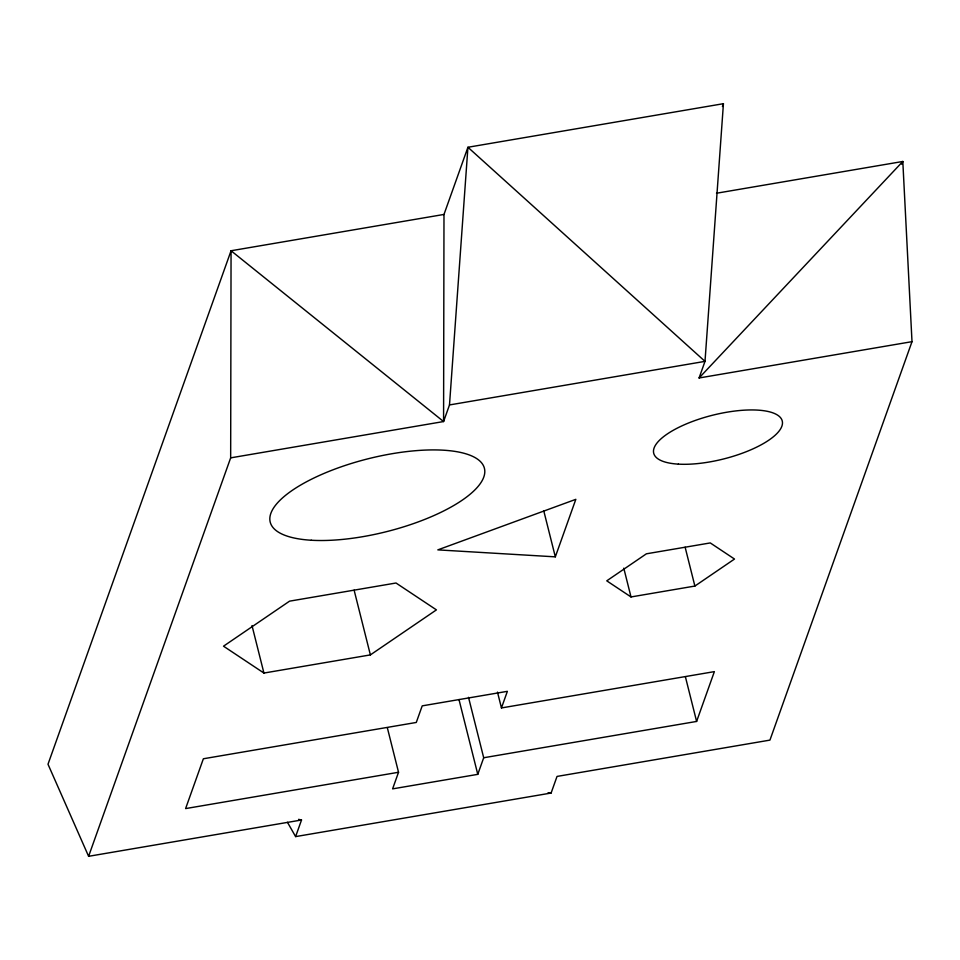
<?xml version="1.0" encoding="UTF-8"?>
<svg xmlns="http://www.w3.org/2000/svg" width="960" height="960" viewBox="0 0 960 960"><rect width="100%" height="100%" fill="white"/><g stroke="black" fill="none" stroke-linecap="round" stroke-linejoin="round"><path stroke-width="1.44" d="M912 341.664L769.944 740.112L557.028 776.424L551.112 793.032L295.608 836.604L301.524 819.996L88.608 856.308L230.664 457.86L231.06 250.752L443.988 214.44L467.928 147.264L723.432 103.692L705 361.368L699.084 377.976L912 341.664L902.808 161.472L716.508 193.236M443.988 214.44L443.58 421.548L230.664 457.86M449.496 404.94L467.928 147.264L705 361.368L449.496 404.94L443.58 421.548L231.06 250.752L48 764.232L88.608 856.308M387.324 727.68L398.532 772.272L392.604 788.868L477.78 774.348L483.696 757.752L468.516 697.332M483.696 757.752L696.612 721.44L714.372 671.628L501.456 707.94L507.372 691.332L422.208 705.864L416.28 722.46L203.364 758.772L185.604 808.584L398.532 772.272M555.324 556.848L575.82 499.344L437.82 549.876L555.324 556.848L543.756 510.816M722.436 106.5L723.432 103.692M901.8 164.292L902.808 161.472L699.084 377.976M370.38 654.9L436.428 609.876L396.012 583.008L289.548 601.164L223.512 646.188L263.928 673.056L370.38 654.9L354.12 590.172M694.884 586.056L734.508 559.044L710.268 542.928L646.392 553.812L606.756 580.836L631.008 596.952L694.884 586.056L685.128 547.212M548.124 792.672L551.112 793.032M298.608 819.36L301.524 819.996M287.46 822.3L295.608 836.604M685.416 676.836L696.612 721.44M623.784 568.176L631.008 596.952M497.484 692.112L501.456 707.94M458.988 699.54L477.78 774.348M252 625.584L263.928 673.056M678.36 464.136A66.252 22.548 -14.1 0 0 781.86 426.228A66.252 22.548 -14.1 0 0 693.744 420.996A66.252 22.548 -14.1 0 0 678.36 464.136M311.28 540.24A110.424 37.584 -14.1 0 0 483.78 477.06A110.424 37.584 -14.1 0 0 336.9 468.348A110.424 37.584 -14.1 0 0 311.28 540.24"/></g></svg>
